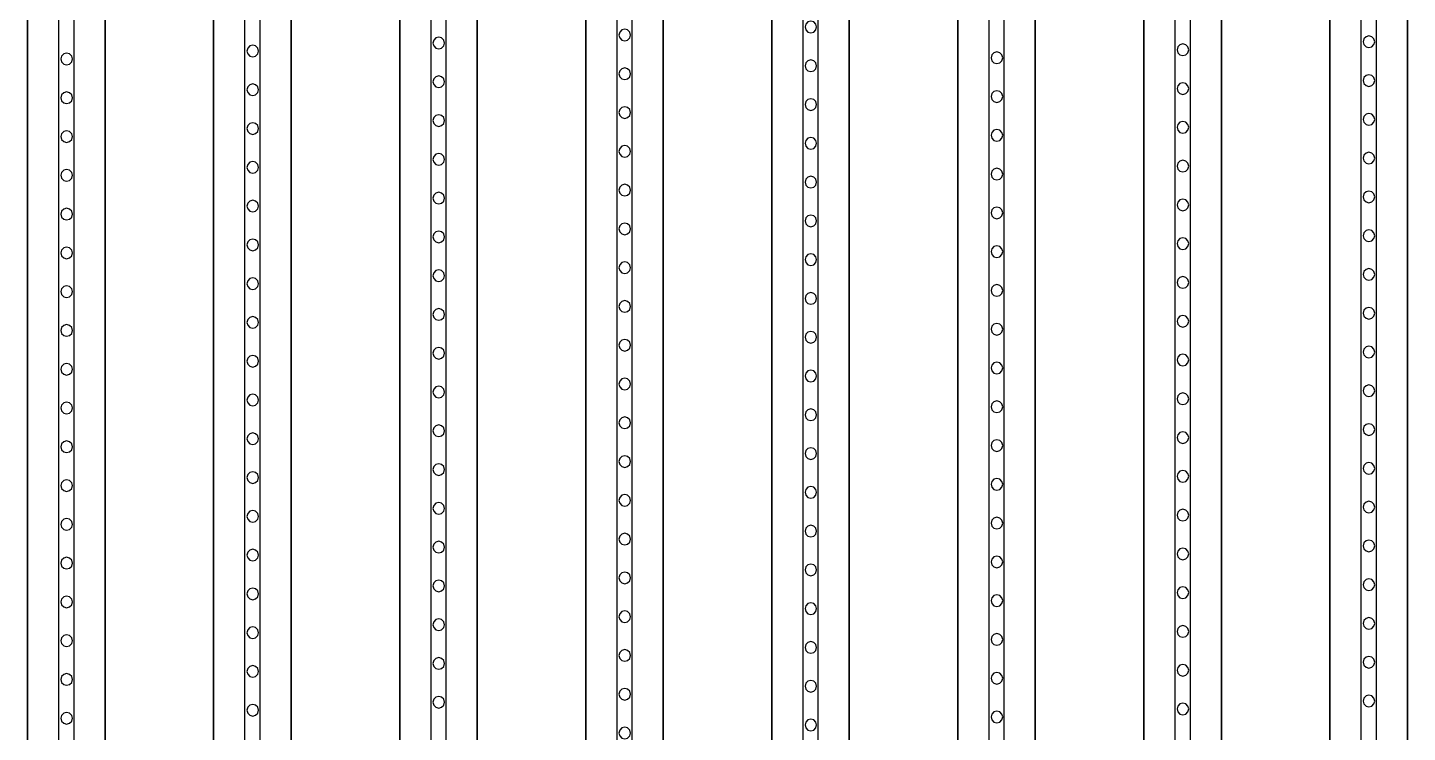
# Model space of a CAD drawing. Header units: metres. Extents: x -1550 to 1550, y -904 to 26100.
# Drawn here: x -766 to -588, y 6277.4 to 6368.3 of the extents above; entities that cross this region are included whole.
import ezdxf

# ---------------------------------------------------------------- set-up
doc = ezdxf.new("R2010")
doc.units = ezdxf.units.M
for name, color, linetype in [('Metal', 4, 'CONTINUOUS'), ('pattern_ionp', 7, 'CONTINUOUS'), ('Polyimide', 3, 'CONTINUOUS'), ('Polyimide_Negative', 5, 'CONTINUOUS')]:
    doc.layers.add(name, color=color, linetype=linetype)

msp = doc.modelspace()

# ---------------------------------------------------------------- linework, layer by layer
at = {"layer": 'Metal'}
for points in [[(-762, 11993.5), (-762, 6202.79)], [(-760, 6202.79), (-760, 11993.5)], [(-738, 11993.5), (-738, 5948.82)], [(-736, 5948.82), (-736, 11993.5)], [(-714, 11993.5), (-714, 5694.85)], [(-712, 5694.85), (-712, 11993.5)], [(-690, 11993.5), (-690, 5440.88)], [(-688, 5440.88), (-688, 11993.5)], [(-666, 11993.5), (-666, 5186.91)], [(-664, 5186.91), (-664, 11993.5)], [(-640, 4932.94), (-640, 11993.5), (-642, 11993.5), (-642, 11993.5), (-642, 4932.94)], [(-616, 4678.98), (-616, 11993.5), (-618, 11993.5), (-618, 11993.5), (-618, 4678.98)], [(-592, 4425.01), (-592, 11993.5), (-594, 11993.5), (-594, 11993.5), (-594, 4425.01)]]:
    msp.add_lwpolyline(points, dxfattribs=at)
at = {"layer": 'pattern_ionp'}
for points in [[(-664.21, 6368.36), (-664.31, 6368.73), (-664.59, 6369.01), (-664.96, 6369.11), (-665.34, 6369.01), (-665.61, 6368.73), (-665.71, 6368.36), (-665.61, 6367.98), (-665.34, 6367.71), (-664.96, 6367.61), (-664.59, 6367.71), (-664.31, 6367.98), (-664.21, 6368.36)], [(-688.21, 6367.32), (-688.31, 6367.7), (-688.59, 6367.97), (-688.96, 6368.07), (-689.34, 6367.97), (-689.61, 6367.7), (-689.71, 6367.32), (-689.61, 6366.95), (-689.34, 6366.67), (-688.96, 6366.57), (-688.59, 6366.67), (-688.31, 6366.95), (-688.21, 6367.32)], [(-592.21, 6366.45), (-592.31, 6366.83), (-592.59, 6367.1), (-592.96, 6367.2), (-593.34, 6367.1), (-593.61, 6366.83), (-593.71, 6366.45), (-593.61, 6366.08), (-593.34, 6365.8), (-592.96, 6365.7), (-592.59, 6365.8), (-592.31, 6366.08), (-592.21, 6366.45)], [(-736.21, 6365.26), (-736.31, 6365.64), (-736.59, 6365.91), (-736.96, 6366.01), (-737.34, 6365.91), (-737.61, 6365.64), (-737.71, 6365.26), (-737.61, 6364.89), (-737.34, 6364.61), (-736.96, 6364.51), (-736.59, 6364.61), (-736.31, 6364.89), (-736.21, 6365.26)], [(-712.21, 6366.29), (-712.31, 6366.67), (-712.59, 6366.94), (-712.96, 6367.04), (-713.34, 6366.94), (-713.61, 6366.67), (-713.71, 6366.29), (-713.61, 6365.92), (-713.34, 6365.64), (-712.96, 6365.54), (-712.59, 6365.64), (-712.31, 6365.92), (-712.21, 6366.29)], [(-616.21, 6365.42), (-616.31, 6365.79), (-616.59, 6366.07), (-616.96, 6366.17), (-617.34, 6366.07), (-617.61, 6365.79), (-617.71, 6365.42), (-617.61, 6365.04), (-617.34, 6364.77), (-616.96, 6364.67), (-616.59, 6364.77), (-616.31, 6365.04), (-616.21, 6365.42)], [(-760.21, 6364.23), (-760.31, 6364.6), (-760.59, 6364.88), (-760.96, 6364.98), (-761.34, 6364.88), (-761.61, 6364.6), (-761.71, 6364.23), (-761.61, 6363.85), (-761.34, 6363.58), (-760.96, 6363.48), (-760.59, 6363.58), (-760.31, 6363.85), (-760.21, 6364.23)], [(-664.21, 6363.36), (-664.31, 6363.73), (-664.59, 6364.01), (-664.96, 6364.11), (-665.34, 6364.01), (-665.61, 6363.73), (-665.71, 6363.36), (-665.61, 6362.98), (-665.34, 6362.71), (-664.96, 6362.61), (-664.59, 6362.71), (-664.31, 6362.98), (-664.21, 6363.36)], [(-640.21, 6364.39), (-640.31, 6364.76), (-640.59, 6365.04), (-640.96, 6365.14), (-641.34, 6365.04), (-641.61, 6364.76), (-641.71, 6364.39), (-641.61, 6364.01), (-641.34, 6363.74), (-640.96, 6363.64), (-640.59, 6363.74), (-640.31, 6364.01), (-640.21, 6364.39)], [(-712.21, 6361.29), (-712.31, 6361.67), (-712.59, 6361.94), (-712.96, 6362.04), (-713.34, 6361.94), (-713.61, 6361.67), (-713.71, 6361.29), (-713.61, 6360.92), (-713.34, 6360.64), (-712.96, 6360.54), (-712.59, 6360.64), (-712.31, 6360.92), (-712.21, 6361.29)], [(-688.21, 6362.32), (-688.31, 6362.7), (-688.59, 6362.97), (-688.96, 6363.07), (-689.34, 6362.97), (-689.61, 6362.7), (-689.71, 6362.32), (-689.61, 6361.95), (-689.34, 6361.67), (-688.96, 6361.57), (-688.59, 6361.67), (-688.31, 6361.95), (-688.21, 6362.32)], [(-592.21, 6361.45), (-592.31, 6361.83), (-592.59, 6362.1), (-592.96, 6362.2), (-593.34, 6362.1), (-593.61, 6361.83), (-593.71, 6361.45), (-593.61, 6361.08), (-593.34, 6360.8), (-592.96, 6360.7), (-592.59, 6360.8), (-592.31, 6361.08), (-592.21, 6361.45)], [(-760.21, 6359.23), (-760.31, 6359.6), (-760.59, 6359.88), (-760.96, 6359.98), (-761.34, 6359.88), (-761.61, 6359.6), (-761.71, 6359.23), (-761.61, 6358.85), (-761.34, 6358.58), (-760.96, 6358.48), (-760.59, 6358.58), (-760.31, 6358.85), (-760.21, 6359.23)], [(-736.21, 6360.26), (-736.31, 6360.64), (-736.59, 6360.91), (-736.96, 6361.01), (-737.34, 6360.91), (-737.61, 6360.64), (-737.71, 6360.26), (-737.61, 6359.89), (-737.34, 6359.61), (-736.96, 6359.51), (-736.59, 6359.61), (-736.31, 6359.89), (-736.21, 6360.26)], [(-640.21, 6359.39), (-640.31, 6359.76), (-640.59, 6360.04), (-640.96, 6360.14), (-641.34, 6360.04), (-641.61, 6359.76), (-641.71, 6359.39), (-641.61, 6359.01), (-641.34, 6358.74), (-640.96, 6358.64), (-640.59, 6358.74), (-640.31, 6359.01), (-640.21, 6359.39)], [(-616.21, 6360.42), (-616.31, 6360.79), (-616.59, 6361.07), (-616.96, 6361.17), (-617.34, 6361.07), (-617.61, 6360.79), (-617.71, 6360.42), (-617.61, 6360.04), (-617.34, 6359.77), (-616.96, 6359.67), (-616.59, 6359.77), (-616.31, 6360.04), (-616.21, 6360.42)], [(-664.21, 6358.36), (-664.31, 6358.73), (-664.59, 6359.01), (-664.96, 6359.11), (-665.34, 6359.01), (-665.61, 6358.73), (-665.71, 6358.36), (-665.61, 6357.98), (-665.34, 6357.71), (-664.96, 6357.61), (-664.59, 6357.71), (-664.31, 6357.98), (-664.21, 6358.36)], [(-712.21, 6356.29), (-712.31, 6356.67), (-712.59, 6356.94), (-712.96, 6357.04), (-713.34, 6356.94), (-713.61, 6356.67), (-713.71, 6356.29), (-713.61, 6355.92), (-713.34, 6355.64), (-712.96, 6355.54), (-712.59, 6355.64), (-712.31, 6355.92), (-712.21, 6356.29)], [(-688.21, 6357.32), (-688.31, 6357.7), (-688.59, 6357.97), (-688.96, 6358.07), (-689.34, 6357.97), (-689.61, 6357.7), (-689.71, 6357.32), (-689.61, 6356.95), (-689.34, 6356.67), (-688.96, 6356.57), (-688.59, 6356.67), (-688.31, 6356.95), (-688.21, 6357.32)], [(-592.21, 6356.45), (-592.31, 6356.83), (-592.59, 6357.1), (-592.96, 6357.2), (-593.34, 6357.1), (-593.61, 6356.83), (-593.71, 6356.45), (-593.61, 6356.08), (-593.34, 6355.8), (-592.96, 6355.7), (-592.59, 6355.8), (-592.31, 6356.08), (-592.21, 6356.45)], [(-760.21, 6354.23), (-760.31, 6354.6), (-760.59, 6354.88), (-760.96, 6354.98), (-761.34, 6354.88), (-761.61, 6354.6), (-761.71, 6354.23), (-761.61, 6353.85), (-761.34, 6353.58), (-760.96, 6353.48), (-760.59, 6353.58), (-760.31, 6353.85), (-760.21, 6354.23)], [(-736.21, 6355.26), (-736.31, 6355.64), (-736.59, 6355.91), (-736.96, 6356.01), (-737.34, 6355.91), (-737.61, 6355.64), (-737.71, 6355.26), (-737.61, 6354.89), (-737.34, 6354.61), (-736.96, 6354.51), (-736.59, 6354.61), (-736.31, 6354.89), (-736.21, 6355.26)], [(-640.21, 6354.39), (-640.31, 6354.76), (-640.59, 6355.04), (-640.96, 6355.14), (-641.34, 6355.04), (-641.61, 6354.76), (-641.71, 6354.39), (-641.61, 6354.01), (-641.34, 6353.74), (-640.96, 6353.64), (-640.59, 6353.74), (-640.31, 6354.01), (-640.21, 6354.39)], [(-616.21, 6355.42), (-616.31, 6355.79), (-616.59, 6356.07), (-616.96, 6356.17), (-617.34, 6356.07), (-617.61, 6355.79), (-617.71, 6355.42), (-617.61, 6355.04), (-617.34, 6354.77), (-616.96, 6354.67), (-616.59, 6354.77), (-616.31, 6355.04), (-616.21, 6355.42)], [(-688.21, 6352.32), (-688.31, 6352.7), (-688.59, 6352.97), (-688.96, 6353.07), (-689.34, 6352.97), (-689.61, 6352.7), (-689.71, 6352.32), (-689.61, 6351.95), (-689.34, 6351.67), (-688.96, 6351.57), (-688.59, 6351.67), (-688.31, 6351.95), (-688.21, 6352.32)], [(-664.21, 6353.36), (-664.31, 6353.73), (-664.59, 6354.01), (-664.96, 6354.11), (-665.34, 6354.01), (-665.61, 6353.73), (-665.71, 6353.36), (-665.61, 6352.98), (-665.34, 6352.71), (-664.96, 6352.61), (-664.59, 6352.71), (-664.31, 6352.98), (-664.21, 6353.36)], [(-712.21, 6351.29), (-712.31, 6351.67), (-712.59, 6351.94), (-712.96, 6352.04), (-713.34, 6351.94), (-713.61, 6351.67), (-713.71, 6351.29), (-713.61, 6350.92), (-713.34, 6350.64), (-712.96, 6350.54), (-712.59, 6350.64), (-712.31, 6350.92), (-712.21, 6351.29)], [(-616.21, 6350.42), (-616.31, 6350.79), (-616.59, 6351.07), (-616.96, 6351.17), (-617.34, 6351.07), (-617.61, 6350.79), (-617.71, 6350.42), (-617.61, 6350.04), (-617.34, 6349.77), (-616.96, 6349.67), (-616.59, 6349.77), (-616.31, 6350.04), (-616.21, 6350.42)], [(-592.21, 6351.45), (-592.31, 6351.83), (-592.59, 6352.1), (-592.96, 6352.2), (-593.34, 6352.1), (-593.61, 6351.83), (-593.71, 6351.45), (-593.61, 6351.08), (-593.34, 6350.8), (-592.96, 6350.7), (-592.59, 6350.8), (-592.31, 6351.08), (-592.21, 6351.45)], [(-760.21, 6349.23), (-760.31, 6349.6), (-760.59, 6349.88), (-760.96, 6349.98), (-761.34, 6349.88), (-761.61, 6349.6), (-761.71, 6349.23), (-761.61, 6348.85), (-761.34, 6348.58), (-760.96, 6348.48), (-760.59, 6348.58), (-760.31, 6348.85), (-760.21, 6349.23)], [(-736.21, 6350.26), (-736.31, 6350.64), (-736.59, 6350.91), (-736.96, 6351.01), (-737.34, 6350.91), (-737.61, 6350.64), (-737.71, 6350.26), (-737.61, 6349.89), (-737.34, 6349.61), (-736.96, 6349.51), (-736.59, 6349.61), (-736.31, 6349.89), (-736.21, 6350.26)], [(-640.21, 6349.39), (-640.31, 6349.76), (-640.59, 6350.04), (-640.96, 6350.14), (-641.34, 6350.04), (-641.61, 6349.76), (-641.71, 6349.39), (-641.61, 6349.01), (-641.34, 6348.74), (-640.96, 6348.64), (-640.59, 6348.74), (-640.31, 6349.01), (-640.21, 6349.39)], [(-688.21, 6347.32), (-688.31, 6347.7), (-688.59, 6347.97), (-688.96, 6348.07), (-689.34, 6347.97), (-689.61, 6347.7), (-689.71, 6347.32), (-689.61, 6346.95), (-689.34, 6346.67), (-688.96, 6346.57), (-688.59, 6346.67), (-688.31, 6346.95), (-688.21, 6347.32)], [(-664.21, 6348.36), (-664.31, 6348.73), (-664.59, 6349.01), (-664.96, 6349.11), (-665.34, 6349.01), (-665.61, 6348.73), (-665.71, 6348.36), (-665.61, 6347.98), (-665.34, 6347.71), (-664.96, 6347.61), (-664.59, 6347.71), (-664.31, 6347.98), (-664.21, 6348.36)], [(-736.21, 6345.26), (-736.31, 6345.64), (-736.59, 6345.91), (-736.96, 6346.01), (-737.34, 6345.91), (-737.61, 6345.64), (-737.71, 6345.26), (-737.61, 6344.89), (-737.34, 6344.61), (-736.96, 6344.51), (-736.59, 6344.61), (-736.31, 6344.89), (-736.21, 6345.26)], [(-712.21, 6346.29), (-712.31, 6346.67), (-712.59, 6346.94), (-712.96, 6347.04), (-713.34, 6346.94), (-713.61, 6346.67), (-713.71, 6346.29), (-713.61, 6345.92), (-713.34, 6345.64), (-712.96, 6345.54), (-712.59, 6345.64), (-712.31, 6345.92), (-712.21, 6346.29)], [(-616.21, 6345.42), (-616.31, 6345.79), (-616.59, 6346.07), (-616.96, 6346.17), (-617.34, 6346.07), (-617.61, 6345.79), (-617.71, 6345.42), (-617.61, 6345.04), (-617.34, 6344.77), (-616.96, 6344.67), (-616.59, 6344.77), (-616.31, 6345.04), (-616.21, 6345.42)], [(-592.21, 6346.45), (-592.31, 6346.83), (-592.59, 6347.1), (-592.96, 6347.2), (-593.34, 6347.1), (-593.61, 6346.83), (-593.71, 6346.45), (-593.61, 6346.08), (-593.34, 6345.8), (-592.96, 6345.7), (-592.59, 6345.8), (-592.31, 6346.08), (-592.21, 6346.45)], [(-760.21, 6344.23), (-760.31, 6344.6), (-760.59, 6344.88), (-760.96, 6344.98), (-761.34, 6344.88), (-761.61, 6344.6), (-761.71, 6344.23), (-761.61, 6343.85), (-761.34, 6343.58), (-760.96, 6343.48), (-760.59, 6343.58), (-760.31, 6343.85), (-760.21, 6344.23)], [(-664.21, 6343.36), (-664.31, 6343.73), (-664.59, 6344.01), (-664.96, 6344.11), (-665.34, 6344.01), (-665.61, 6343.73), (-665.71, 6343.36), (-665.61, 6342.98), (-665.34, 6342.71), (-664.96, 6342.61), (-664.59, 6342.71), (-664.31, 6342.98), (-664.21, 6343.36)], [(-640.21, 6344.39), (-640.31, 6344.76), (-640.59, 6345.04), (-640.96, 6345.14), (-641.34, 6345.04), (-641.61, 6344.76), (-641.71, 6344.39), (-641.61, 6344.01), (-641.34, 6343.74), (-640.96, 6343.64), (-640.59, 6343.74), (-640.31, 6344.01), (-640.21, 6344.39)], [(-688.21, 6342.32), (-688.31, 6342.7), (-688.59, 6342.97), (-688.96, 6343.07), (-689.34, 6342.97), (-689.61, 6342.7), (-689.71, 6342.32), (-689.61, 6341.95), (-689.34, 6341.67), (-688.96, 6341.57), (-688.59, 6341.67), (-688.31, 6341.95), (-688.21, 6342.32)], [(-592.21, 6341.45), (-592.31, 6341.83), (-592.59, 6342.1), (-592.96, 6342.2), (-593.34, 6342.1), (-593.61, 6341.83), (-593.71, 6341.45), (-593.61, 6341.08), (-593.34, 6340.8), (-592.96, 6340.7), (-592.59, 6340.8), (-592.31, 6341.08), (-592.21, 6341.45)], [(-736.21, 6340.26), (-736.31, 6340.64), (-736.59, 6340.91), (-736.96, 6341.01), (-737.34, 6340.91), (-737.61, 6340.64), (-737.71, 6340.26), (-737.61, 6339.89), (-737.34, 6339.61), (-736.96, 6339.51), (-736.59, 6339.61), (-736.31, 6339.89), (-736.21, 6340.26)], [(-712.21, 6341.29), (-712.31, 6341.67), (-712.59, 6341.94), (-712.96, 6342.04), (-713.34, 6341.94), (-713.61, 6341.67), (-713.71, 6341.29), (-713.61, 6340.92), (-713.34, 6340.64), (-712.96, 6340.54), (-712.59, 6340.64), (-712.31, 6340.92), (-712.21, 6341.29)], [(-616.21, 6340.42), (-616.31, 6340.79), (-616.59, 6341.07), (-616.96, 6341.17), (-617.34, 6341.07), (-617.61, 6340.79), (-617.71, 6340.42), (-617.61, 6340.04), (-617.34, 6339.77), (-616.96, 6339.67), (-616.59, 6339.77), (-616.31, 6340.04), (-616.21, 6340.42)], [(-760.21, 6339.23), (-760.31, 6339.6), (-760.59, 6339.88), (-760.96, 6339.98), (-761.34, 6339.88), (-761.61, 6339.6), (-761.71, 6339.23), (-761.61, 6338.85), (-761.34, 6338.58), (-760.96, 6338.48), (-760.59, 6338.58), (-760.31, 6338.85), (-760.21, 6339.23)], [(-664.21, 6338.36), (-664.31, 6338.73), (-664.59, 6339.01), (-664.96, 6339.11), (-665.34, 6339.01), (-665.61, 6338.73), (-665.71, 6338.36), (-665.61, 6337.98), (-665.34, 6337.71), (-664.96, 6337.61), (-664.59, 6337.71), (-664.31, 6337.98), (-664.21, 6338.36)], [(-640.21, 6339.39), (-640.31, 6339.76), (-640.59, 6340.04), (-640.96, 6340.14), (-641.34, 6340.04), (-641.61, 6339.76), (-641.71, 6339.39), (-641.61, 6339.01), (-641.34, 6338.74), (-640.96, 6338.64), (-640.59, 6338.74), (-640.31, 6339.01), (-640.21, 6339.39)], [(-712.21, 6336.29), (-712.31, 6336.67), (-712.59, 6336.94), (-712.96, 6337.04), (-713.34, 6336.94), (-713.61, 6336.67), (-713.71, 6336.29), (-713.61, 6335.92), (-713.34, 6335.64), (-712.96, 6335.54), (-712.59, 6335.64), (-712.31, 6335.92), (-712.21, 6336.29)], [(-688.21, 6337.32), (-688.31, 6337.7), (-688.59, 6337.97), (-688.96, 6338.07), (-689.34, 6337.97), (-689.61, 6337.7), (-689.71, 6337.32), (-689.61, 6336.95), (-689.34, 6336.67), (-688.96, 6336.57), (-688.59, 6336.67), (-688.31, 6336.95), (-688.21, 6337.32)], [(-592.21, 6336.45), (-592.31, 6336.83), (-592.59, 6337.1), (-592.96, 6337.2), (-593.34, 6337.1), (-593.61, 6336.83), (-593.71, 6336.45), (-593.61, 6336.08), (-593.34, 6335.8), (-592.96, 6335.7), (-592.59, 6335.8), (-592.31, 6336.08), (-592.21, 6336.45)], [(-736.21, 6335.26), (-736.31, 6335.64), (-736.59, 6335.91), (-736.96, 6336.01), (-737.34, 6335.91), (-737.61, 6335.64), (-737.71, 6335.26), (-737.61, 6334.89), (-737.34, 6334.61), (-736.96, 6334.51), (-736.59, 6334.61), (-736.31, 6334.89), (-736.21, 6335.26)], [(-640.21, 6334.39), (-640.31, 6334.76), (-640.59, 6335.04), (-640.96, 6335.14), (-641.34, 6335.04), (-641.61, 6334.76), (-641.71, 6334.39), (-641.61, 6334.01), (-641.34, 6333.74), (-640.96, 6333.64), (-640.59, 6333.74), (-640.31, 6334.01), (-640.21, 6334.39)], [(-616.21, 6335.42), (-616.31, 6335.79), (-616.59, 6336.07), (-616.96, 6336.17), (-617.34, 6336.07), (-617.61, 6335.79), (-617.71, 6335.42), (-617.61, 6335.04), (-617.34, 6334.77), (-616.96, 6334.67), (-616.59, 6334.77), (-616.31, 6335.04), (-616.21, 6335.42)], [(-760.21, 6334.23), (-760.31, 6334.6), (-760.59, 6334.88), (-760.96, 6334.98), (-761.34, 6334.88), (-761.61, 6334.6), (-761.71, 6334.23), (-761.61, 6333.85), (-761.34, 6333.58), (-760.96, 6333.48), (-760.59, 6333.58), (-760.31, 6333.85), (-760.21, 6334.23)], [(-664.21, 6333.36), (-664.31, 6333.73), (-664.59, 6334.01), (-664.96, 6334.11), (-665.34, 6334.01), (-665.61, 6333.73), (-665.71, 6333.36), (-665.61, 6332.98), (-665.34, 6332.71), (-664.96, 6332.61), (-664.59, 6332.71), (-664.31, 6332.98), (-664.21, 6333.36)], [(-712.21, 6331.29), (-712.31, 6331.67), (-712.59, 6331.94), (-712.96, 6332.04), (-713.34, 6331.94), (-713.61, 6331.67), (-713.71, 6331.29), (-713.61, 6330.92), (-713.34, 6330.64), (-712.96, 6330.54), (-712.59, 6330.64), (-712.31, 6330.92), (-712.21, 6331.29)], [(-688.21, 6332.32), (-688.31, 6332.7), (-688.59, 6332.97), (-688.96, 6333.07), (-689.34, 6332.97), (-689.61, 6332.7), (-689.71, 6332.32), (-689.61, 6331.95), (-689.34, 6331.67), (-688.96, 6331.57), (-688.59, 6331.67), (-688.31, 6331.95), (-688.21, 6332.32)], [(-592.21, 6331.45), (-592.31, 6331.83), (-592.59, 6332.1), (-592.96, 6332.2), (-593.34, 6332.1), (-593.61, 6331.83), (-593.71, 6331.45), (-593.61, 6331.08), (-593.34, 6330.8), (-592.96, 6330.7), (-592.59, 6330.8), (-592.31, 6331.08), (-592.21, 6331.45)], [(-760.21, 6329.23), (-760.31, 6329.6), (-760.59, 6329.88), (-760.96, 6329.98), (-761.34, 6329.88), (-761.61, 6329.6), (-761.71, 6329.23), (-761.61, 6328.85), (-761.34, 6328.58), (-760.96, 6328.48), (-760.59, 6328.58), (-760.31, 6328.85), (-760.21, 6329.23)], [(-736.21, 6330.26), (-736.31, 6330.64), (-736.59, 6330.91), (-736.96, 6331.01), (-737.34, 6330.91), (-737.61, 6330.64), (-737.71, 6330.26), (-737.61, 6329.89), (-737.34, 6329.61), (-736.96, 6329.51), (-736.59, 6329.61), (-736.31, 6329.89), (-736.21, 6330.26)], [(-640.21, 6329.39), (-640.31, 6329.76), (-640.59, 6330.04), (-640.96, 6330.14), (-641.34, 6330.04), (-641.61, 6329.76), (-641.71, 6329.39), (-641.61, 6329.01), (-641.34, 6328.74), (-640.96, 6328.64), (-640.59, 6328.74), (-640.31, 6329.01), (-640.21, 6329.39)], [(-616.21, 6330.42), (-616.31, 6330.79), (-616.59, 6331.07), (-616.96, 6331.17), (-617.34, 6331.07), (-617.61, 6330.79), (-617.71, 6330.42), (-617.61, 6330.04), (-617.34, 6329.77), (-616.96, 6329.67), (-616.59, 6329.77), (-616.31, 6330.04), (-616.21, 6330.42)], [(-688.21, 6327.32), (-688.31, 6327.7), (-688.59, 6327.97), (-688.96, 6328.07), (-689.34, 6327.97), (-689.61, 6327.7), (-689.71, 6327.32), (-689.61, 6326.95), (-689.34, 6326.67), (-688.96, 6326.57), (-688.59, 6326.67), (-688.31, 6326.95), (-688.21, 6327.32)], [(-664.21, 6328.36), (-664.31, 6328.73), (-664.59, 6329.01), (-664.96, 6329.11), (-665.34, 6329.01), (-665.61, 6328.73), (-665.71, 6328.36), (-665.61, 6327.98), (-665.34, 6327.71), (-664.96, 6327.61), (-664.59, 6327.71), (-664.31, 6327.98), (-664.21, 6328.36)], [(-712.21, 6326.29), (-712.31, 6326.67), (-712.59, 6326.94), (-712.96, 6327.04), (-713.34, 6326.94), (-713.61, 6326.67), (-713.71, 6326.29), (-713.61, 6325.92), (-713.34, 6325.64), (-712.96, 6325.54), (-712.59, 6325.64), (-712.31, 6325.92), (-712.21, 6326.29)], [(-616.21, 6325.42), (-616.31, 6325.79), (-616.59, 6326.07), (-616.96, 6326.17), (-617.34, 6326.07), (-617.61, 6325.79), (-617.71, 6325.42), (-617.61, 6325.04), (-617.34, 6324.77), (-616.96, 6324.67), (-616.59, 6324.77), (-616.31, 6325.04), (-616.21, 6325.42)], [(-592.21, 6326.45), (-592.31, 6326.83), (-592.59, 6327.1), (-592.96, 6327.2), (-593.34, 6327.1), (-593.61, 6326.83), (-593.71, 6326.45), (-593.61, 6326.08), (-593.34, 6325.8), (-592.96, 6325.7), (-592.59, 6325.8), (-592.31, 6326.08), (-592.21, 6326.45)], [(-760.21, 6324.23), (-760.31, 6324.6), (-760.59, 6324.88), (-760.96, 6324.98), (-761.34, 6324.88), (-761.61, 6324.6), (-761.71, 6324.23), (-761.61, 6323.85), (-761.34, 6323.58), (-760.96, 6323.48), (-760.59, 6323.58), (-760.31, 6323.85), (-760.21, 6324.23)], [(-736.21, 6325.26), (-736.31, 6325.64), (-736.59, 6325.91), (-736.96, 6326.01), (-737.34, 6325.91), (-737.61, 6325.64), (-737.71, 6325.26), (-737.61, 6324.89), (-737.34, 6324.61), (-736.96, 6324.51), (-736.59, 6324.61), (-736.31, 6324.89), (-736.21, 6325.26)], [(-640.21, 6324.39), (-640.31, 6324.76), (-640.59, 6325.04), (-640.96, 6325.14), (-641.34, 6325.04), (-641.61, 6324.76), (-641.71, 6324.39), (-641.61, 6324.01), (-641.34, 6323.74), (-640.96, 6323.64), (-640.59, 6323.74), (-640.31, 6324.01), (-640.21, 6324.39)], [(-688.21, 6322.32), (-688.31, 6322.7), (-688.59, 6322.97), (-688.96, 6323.07), (-689.34, 6322.97), (-689.61, 6322.7), (-689.71, 6322.32), (-689.61, 6321.95), (-689.34, 6321.67), (-688.96, 6321.57), (-688.59, 6321.67), (-688.31, 6321.95), (-688.21, 6322.32)], [(-664.21, 6323.36), (-664.31, 6323.73), (-664.59, 6324.01), (-664.96, 6324.11), (-665.34, 6324.01), (-665.61, 6323.73), (-665.71, 6323.36), (-665.61, 6322.98), (-665.34, 6322.71), (-664.96, 6322.61), (-664.59, 6322.71), (-664.31, 6322.98), (-664.21, 6323.36)], [(-736.21, 6320.26), (-736.31, 6320.64), (-736.59, 6320.91), (-736.96, 6321.01), (-737.34, 6320.91), (-737.61, 6320.64), (-737.71, 6320.26), (-737.61, 6319.89), (-737.34, 6319.61), (-736.96, 6319.51), (-736.59, 6319.61), (-736.31, 6319.89), (-736.21, 6320.26)], [(-712.21, 6321.29), (-712.31, 6321.67), (-712.59, 6321.94), (-712.96, 6322.04), (-713.34, 6321.94), (-713.61, 6321.67), (-713.71, 6321.29), (-713.61, 6320.92), (-713.34, 6320.64), (-712.96, 6320.54), (-712.59, 6320.64), (-712.31, 6320.92), (-712.21, 6321.29)], [(-616.21, 6320.42), (-616.31, 6320.79), (-616.59, 6321.07), (-616.96, 6321.17), (-617.34, 6321.07), (-617.61, 6320.79), (-617.71, 6320.42), (-617.61, 6320.04), (-617.34, 6319.77), (-616.96, 6319.67), (-616.59, 6319.77), (-616.31, 6320.04), (-616.21, 6320.42)], [(-592.21, 6321.45), (-592.31, 6321.83), (-592.59, 6322.1), (-592.96, 6322.2), (-593.34, 6322.1), (-593.61, 6321.83), (-593.71, 6321.45), (-593.61, 6321.08), (-593.34, 6320.8), (-592.96, 6320.7), (-592.59, 6320.8), (-592.31, 6321.08), (-592.21, 6321.45)], [(-760.21, 6319.23), (-760.31, 6319.6), (-760.59, 6319.88), (-760.96, 6319.98), (-761.34, 6319.88), (-761.61, 6319.6), (-761.71, 6319.23), (-761.61, 6318.85), (-761.34, 6318.58), (-760.96, 6318.48), (-760.59, 6318.58), (-760.31, 6318.85), (-760.21, 6319.23)], [(-664.21, 6318.36), (-664.31, 6318.73), (-664.59, 6319.01), (-664.96, 6319.11), (-665.34, 6319.01), (-665.61, 6318.73), (-665.71, 6318.36), (-665.61, 6317.98), (-665.34, 6317.71), (-664.96, 6317.61), (-664.59, 6317.71), (-664.31, 6317.98), (-664.21, 6318.36)], [(-640.21, 6319.39), (-640.31, 6319.76), (-640.59, 6320.04), (-640.96, 6320.14), (-641.34, 6320.04), (-641.61, 6319.76), (-641.71, 6319.39), (-641.61, 6319.01), (-641.34, 6318.74), (-640.96, 6318.64), (-640.59, 6318.74), (-640.31, 6319.01), (-640.21, 6319.39)], [(-688.21, 6317.32), (-688.31, 6317.7), (-688.59, 6317.97), (-688.96, 6318.07), (-689.34, 6317.97), (-689.61, 6317.7), (-689.71, 6317.32), (-689.61, 6316.95), (-689.34, 6316.67), (-688.96, 6316.57), (-688.59, 6316.67), (-688.31, 6316.95), (-688.21, 6317.32)], [(-736.21, 6315.26), (-736.31, 6315.64), (-736.59, 6315.91), (-736.96, 6316.01), (-737.34, 6315.91), (-737.61, 6315.64), (-737.71, 6315.26), (-737.61, 6314.89), (-737.34, 6314.61), (-736.96, 6314.51), (-736.59, 6314.61), (-736.31, 6314.89), (-736.21, 6315.26)], [(-712.21, 6316.29), (-712.31, 6316.67), (-712.59, 6316.94), (-712.96, 6317.04), (-713.34, 6316.94), (-713.61, 6316.67), (-713.71, 6316.29), (-713.61, 6315.92), (-713.34, 6315.64), (-712.96, 6315.54), (-712.59, 6315.64), (-712.31, 6315.92), (-712.21, 6316.29)], [(-616.21, 6315.42), (-616.31, 6315.79), (-616.59, 6316.07), (-616.96, 6316.17), (-617.34, 6316.07), (-617.61, 6315.79), (-617.71, 6315.42), (-617.61, 6315.04), (-617.34, 6314.77), (-616.96, 6314.67), (-616.59, 6314.77), (-616.31, 6315.04), (-616.21, 6315.42)], [(-592.21, 6316.45), (-592.31, 6316.83), (-592.59, 6317.1), (-592.96, 6317.2), (-593.34, 6317.1), (-593.61, 6316.83), (-593.71, 6316.45), (-593.61, 6316.08), (-593.34, 6315.8), (-592.96, 6315.7), (-592.59, 6315.8), (-592.31, 6316.08), (-592.21, 6316.45)], [(-760.21, 6314.23), (-760.31, 6314.6), (-760.59, 6314.88), (-760.96, 6314.98), (-761.34, 6314.88), (-761.61, 6314.6), (-761.71, 6314.23), (-761.61, 6313.85), (-761.34, 6313.58), (-760.96, 6313.48), (-760.59, 6313.58), (-760.31, 6313.85), (-760.21, 6314.23)], [(-664.21, 6313.36), (-664.31, 6313.73), (-664.59, 6314.01), (-664.96, 6314.11), (-665.34, 6314.01), (-665.61, 6313.73), (-665.71, 6313.36), (-665.61, 6312.98), (-665.34, 6312.71), (-664.96, 6312.61), (-664.59, 6312.71), (-664.31, 6312.98), (-664.21, 6313.36)], [(-640.21, 6314.39), (-640.31, 6314.76), (-640.59, 6315.04), (-640.96, 6315.14), (-641.34, 6315.04), (-641.61, 6314.76), (-641.71, 6314.39), (-641.61, 6314.01), (-641.34, 6313.74), (-640.96, 6313.64), (-640.59, 6313.74), (-640.31, 6314.01), (-640.21, 6314.39)], [(-712.21, 6311.29), (-712.31, 6311.67), (-712.59, 6311.94), (-712.96, 6312.04), (-713.34, 6311.94), (-713.61, 6311.67), (-713.71, 6311.29), (-713.61, 6310.92), (-713.34, 6310.64), (-712.96, 6310.54), (-712.59, 6310.64), (-712.31, 6310.92), (-712.21, 6311.29)], [(-688.21, 6312.32), (-688.31, 6312.7), (-688.59, 6312.97), (-688.96, 6313.07), (-689.34, 6312.97), (-689.61, 6312.7), (-689.71, 6312.32), (-689.61, 6311.95), (-689.34, 6311.67), (-688.96, 6311.57), (-688.59, 6311.67), (-688.31, 6311.95), (-688.21, 6312.32)], [(-592.21, 6311.45), (-592.31, 6311.83), (-592.59, 6312.1), (-592.96, 6312.2), (-593.34, 6312.1), (-593.61, 6311.83), (-593.71, 6311.45), (-593.61, 6311.08), (-593.34, 6310.8), (-592.96, 6310.7), (-592.59, 6310.8), (-592.31, 6311.08), (-592.21, 6311.45)], [(-736.21, 6310.26), (-736.31, 6310.64), (-736.59, 6310.91), (-736.96, 6311.01), (-737.34, 6310.91), (-737.61, 6310.64), (-737.71, 6310.26), (-737.61, 6309.89), (-737.34, 6309.61), (-736.96, 6309.51), (-736.59, 6309.61), (-736.31, 6309.89), (-736.21, 6310.26)], [(-640.21, 6309.39), (-640.31, 6309.76), (-640.59, 6310.04), (-640.96, 6310.14), (-641.34, 6310.04), (-641.61, 6309.76), (-641.71, 6309.39), (-641.61, 6309.01), (-641.34, 6308.74), (-640.96, 6308.64), (-640.59, 6308.74), (-640.31, 6309.01), (-640.21, 6309.39)], [(-616.21, 6310.42), (-616.31, 6310.79), (-616.59, 6311.07), (-616.96, 6311.17), (-617.34, 6311.07), (-617.61, 6310.79), (-617.71, 6310.42), (-617.61, 6310.04), (-617.34, 6309.77), (-616.96, 6309.67), (-616.59, 6309.77), (-616.31, 6310.04), (-616.21, 6310.42)], [(-760.21, 6309.23), (-760.31, 6309.6), (-760.59, 6309.88), (-760.96, 6309.98), (-761.34, 6309.88), (-761.61, 6309.6), (-761.71, 6309.23), (-761.61, 6308.85), (-761.34, 6308.58), (-760.96, 6308.48), (-760.59, 6308.58), (-760.31, 6308.85), (-760.21, 6309.23)], [(-664.21, 6308.36), (-664.31, 6308.73), (-664.59, 6309.01), (-664.96, 6309.11), (-665.34, 6309.01), (-665.61, 6308.73), (-665.71, 6308.36), (-665.61, 6307.98), (-665.34, 6307.71), (-664.96, 6307.61), (-664.59, 6307.71), (-664.31, 6307.98), (-664.21, 6308.36)], [(-712.21, 6306.29), (-712.31, 6306.67), (-712.59, 6306.94), (-712.96, 6307.04), (-713.34, 6306.94), (-713.61, 6306.67), (-713.71, 6306.29), (-713.61, 6305.92), (-713.34, 6305.64), (-712.96, 6305.54), (-712.59, 6305.64), (-712.31, 6305.92), (-712.21, 6306.29)], [(-688.21, 6307.32), (-688.31, 6307.7), (-688.59, 6307.97), (-688.96, 6308.07), (-689.34, 6307.97), (-689.61, 6307.7), (-689.71, 6307.32), (-689.61, 6306.95), (-689.34, 6306.67), (-688.96, 6306.57), (-688.59, 6306.67), (-688.31, 6306.95), (-688.21, 6307.32)], [(-592.21, 6306.45), (-592.31, 6306.83), (-592.59, 6307.1), (-592.96, 6307.2), (-593.34, 6307.1), (-593.61, 6306.83), (-593.71, 6306.45), (-593.61, 6306.08), (-593.34, 6305.8), (-592.96, 6305.7), (-592.59, 6305.8), (-592.31, 6306.08), (-592.21, 6306.45)], [(-760.21, 6304.23), (-760.31, 6304.6), (-760.59, 6304.88), (-760.96, 6304.98), (-761.34, 6304.88), (-761.61, 6304.6), (-761.71, 6304.23), (-761.61, 6303.85), (-761.34, 6303.58), (-760.96, 6303.48), (-760.59, 6303.58), (-760.31, 6303.85), (-760.21, 6304.23)], [(-736.21, 6305.26), (-736.31, 6305.64), (-736.59, 6305.91), (-736.96, 6306.01), (-737.34, 6305.91), (-737.61, 6305.64), (-737.71, 6305.26), (-737.61, 6304.89), (-737.34, 6304.61), (-736.96, 6304.51), (-736.59, 6304.61), (-736.31, 6304.89), (-736.21, 6305.26)], [(-640.21, 6304.39), (-640.31, 6304.76), (-640.59, 6305.04), (-640.96, 6305.14), (-641.34, 6305.04), (-641.61, 6304.76), (-641.71, 6304.39), (-641.61, 6304.01), (-641.34, 6303.74), (-640.96, 6303.64), (-640.59, 6303.74), (-640.31, 6304.01), (-640.21, 6304.39)], [(-616.21, 6305.42), (-616.31, 6305.79), (-616.59, 6306.07), (-616.96, 6306.17), (-617.34, 6306.07), (-617.61, 6305.79), (-617.71, 6305.42), (-617.61, 6305.04), (-617.34, 6304.77), (-616.96, 6304.67), (-616.59, 6304.77), (-616.31, 6305.04), (-616.21, 6305.42)], [(-688.21, 6302.32), (-688.31, 6302.7), (-688.59, 6302.97), (-688.96, 6303.07), (-689.34, 6302.97), (-689.61, 6302.7), (-689.71, 6302.32), (-689.61, 6301.95), (-689.34, 6301.67), (-688.96, 6301.57), (-688.59, 6301.67), (-688.31, 6301.95), (-688.21, 6302.32)], [(-664.21, 6303.36), (-664.31, 6303.73), (-664.59, 6304.01), (-664.96, 6304.11), (-665.34, 6304.01), (-665.61, 6303.73), (-665.71, 6303.36), (-665.61, 6302.98), (-665.34, 6302.71), (-664.96, 6302.61), (-664.59, 6302.71), (-664.31, 6302.98), (-664.21, 6303.36)], [(-712.21, 6301.29), (-712.31, 6301.67), (-712.59, 6301.94), (-712.96, 6302.04), (-713.34, 6301.94), (-713.61, 6301.67), (-713.71, 6301.29), (-713.61, 6300.92), (-713.34, 6300.64), (-712.96, 6300.54), (-712.59, 6300.64), (-712.31, 6300.92), (-712.21, 6301.29)], [(-592.21, 6301.45), (-592.31, 6301.83), (-592.59, 6302.1), (-592.96, 6302.2), (-593.34, 6302.1), (-593.61, 6301.83), (-593.71, 6301.45), (-593.61, 6301.08), (-593.34, 6300.8), (-592.96, 6300.7), (-592.59, 6300.8), (-592.31, 6301.08), (-592.21, 6301.45)], [(-760.21, 6299.23), (-760.31, 6299.6), (-760.59, 6299.88), (-760.96, 6299.98), (-761.34, 6299.88), (-761.61, 6299.6), (-761.71, 6299.23), (-761.61, 6298.85), (-761.34, 6298.58), (-760.96, 6298.48), (-760.59, 6298.58), (-760.31, 6298.85), (-760.21, 6299.23)], [(-736.21, 6300.26), (-736.31, 6300.64), (-736.59, 6300.91), (-736.96, 6301.01), (-737.34, 6300.91), (-737.61, 6300.64), (-737.71, 6300.26), (-737.61, 6299.89), (-737.34, 6299.61), (-736.96, 6299.51), (-736.59, 6299.61), (-736.31, 6299.89), (-736.21, 6300.26)], [(-640.21, 6299.39), (-640.31, 6299.76), (-640.59, 6300.04), (-640.96, 6300.14), (-641.34, 6300.04), (-641.61, 6299.76), (-641.71, 6299.39), (-641.61, 6299.01), (-641.34, 6298.74), (-640.96, 6298.64), (-640.59, 6298.74), (-640.31, 6299.01), (-640.21, 6299.39)], [(-616.21, 6300.42), (-616.31, 6300.79), (-616.59, 6301.07), (-616.96, 6301.17), (-617.34, 6301.07), (-617.61, 6300.79), (-617.71, 6300.42), (-617.61, 6300.04), (-617.34, 6299.77), (-616.96, 6299.67), (-616.59, 6299.77), (-616.31, 6300.04), (-616.21, 6300.42)], [(-688.21, 6297.32), (-688.31, 6297.7), (-688.59, 6297.97), (-688.96, 6298.07), (-689.34, 6297.97), (-689.61, 6297.7), (-689.71, 6297.32), (-689.61, 6296.95), (-689.34, 6296.67), (-688.96, 6296.57), (-688.59, 6296.67), (-688.31, 6296.95), (-688.21, 6297.32)], [(-664.21, 6298.36), (-664.31, 6298.73), (-664.59, 6299.01), (-664.96, 6299.11), (-665.34, 6299.01), (-665.61, 6298.73), (-665.71, 6298.36), (-665.61, 6297.98), (-665.34, 6297.71), (-664.96, 6297.61), (-664.59, 6297.71), (-664.31, 6297.98), (-664.21, 6298.36)], [(-736.21, 6295.26), (-736.31, 6295.64), (-736.59, 6295.91), (-736.96, 6296.01), (-737.34, 6295.91), (-737.61, 6295.64), (-737.71, 6295.26), (-737.61, 6294.89), (-737.34, 6294.61), (-736.96, 6294.51), (-736.59, 6294.61), (-736.31, 6294.89), (-736.21, 6295.26)], [(-712.21, 6296.29), (-712.31, 6296.67), (-712.59, 6296.94), (-712.96, 6297.04), (-713.34, 6296.94), (-713.61, 6296.67), (-713.71, 6296.29), (-713.61, 6295.92), (-713.34, 6295.64), (-712.96, 6295.54), (-712.59, 6295.64), (-712.31, 6295.92), (-712.21, 6296.29)], [(-616.21, 6295.42), (-616.31, 6295.79), (-616.59, 6296.07), (-616.96, 6296.17), (-617.34, 6296.07), (-617.61, 6295.79), (-617.71, 6295.42), (-617.61, 6295.04), (-617.34, 6294.77), (-616.96, 6294.67), (-616.59, 6294.77), (-616.31, 6295.04), (-616.21, 6295.42)], [(-592.21, 6296.45), (-592.31, 6296.83), (-592.59, 6297.1), (-592.96, 6297.2), (-593.34, 6297.1), (-593.61, 6296.83), (-593.71, 6296.45), (-593.61, 6296.08), (-593.34, 6295.8), (-592.96, 6295.7), (-592.59, 6295.8), (-592.31, 6296.08), (-592.21, 6296.45)], [(-760.21, 6294.23), (-760.31, 6294.6), (-760.59, 6294.88), (-760.96, 6294.98), (-761.34, 6294.88), (-761.61, 6294.6), (-761.71, 6294.23), (-761.61, 6293.85), (-761.34, 6293.58), (-760.96, 6293.48), (-760.59, 6293.58), (-760.31, 6293.85), (-760.21, 6294.23)], [(-664.21, 6293.36), (-664.31, 6293.73), (-664.59, 6294.01), (-664.96, 6294.11), (-665.34, 6294.01), (-665.61, 6293.73), (-665.71, 6293.36), (-665.61, 6292.98), (-665.34, 6292.71), (-664.96, 6292.61), (-664.59, 6292.71), (-664.31, 6292.98), (-664.21, 6293.36)], [(-640.21, 6294.39), (-640.31, 6294.76), (-640.59, 6295.04), (-640.96, 6295.14), (-641.34, 6295.04), (-641.61, 6294.76), (-641.71, 6294.39), (-641.61, 6294.01), (-641.34, 6293.74), (-640.96, 6293.64), (-640.59, 6293.74), (-640.31, 6294.01), (-640.21, 6294.39)], [(-688.21, 6292.32), (-688.31, 6292.7), (-688.59, 6292.97), (-688.96, 6293.07), (-689.34, 6292.97), (-689.61, 6292.7), (-689.71, 6292.32), (-689.61, 6291.95), (-689.34, 6291.67), (-688.96, 6291.57), (-688.59, 6291.67), (-688.31, 6291.95), (-688.21, 6292.32)], [(-736.21, 6290.26), (-736.31, 6290.64), (-736.59, 6290.91), (-736.96, 6291.01), (-737.34, 6290.91), (-737.61, 6290.64), (-737.71, 6290.26), (-737.61, 6289.89), (-737.34, 6289.61), (-736.96, 6289.51), (-736.59, 6289.61), (-736.31, 6289.89), (-736.21, 6290.26)], [(-712.21, 6291.29), (-712.31, 6291.67), (-712.59, 6291.94), (-712.96, 6292.04), (-713.34, 6291.94), (-713.61, 6291.67), (-713.71, 6291.29), (-713.61, 6290.92), (-713.34, 6290.64), (-712.96, 6290.54), (-712.59, 6290.64), (-712.31, 6290.92), (-712.21, 6291.29)], [(-616.21, 6290.42), (-616.31, 6290.79), (-616.59, 6291.07), (-616.96, 6291.17), (-617.34, 6291.07), (-617.61, 6290.79), (-617.71, 6290.42), (-617.61, 6290.04), (-617.34, 6289.77), (-616.96, 6289.67), (-616.59, 6289.77), (-616.31, 6290.04), (-616.21, 6290.42)], [(-592.21, 6291.45), (-592.31, 6291.83), (-592.59, 6292.1), (-592.96, 6292.2), (-593.34, 6292.1), (-593.61, 6291.83), (-593.71, 6291.45), (-593.61, 6291.08), (-593.34, 6290.8), (-592.96, 6290.7), (-592.59, 6290.8), (-592.31, 6291.08), (-592.21, 6291.45)], [(-760.21, 6289.23), (-760.31, 6289.6), (-760.59, 6289.88), (-760.96, 6289.98), (-761.34, 6289.88), (-761.61, 6289.6), (-761.71, 6289.23), (-761.61, 6288.85), (-761.34, 6288.58), (-760.96, 6288.48), (-760.59, 6288.58), (-760.31, 6288.85), (-760.21, 6289.23)], [(-664.21, 6288.36), (-664.31, 6288.73), (-664.59, 6289.01), (-664.96, 6289.11), (-665.34, 6289.01), (-665.61, 6288.73), (-665.71, 6288.36), (-665.61, 6287.98), (-665.34, 6287.71), (-664.96, 6287.61), (-664.59, 6287.71), (-664.31, 6287.98), (-664.21, 6288.36)], [(-640.21, 6289.39), (-640.31, 6289.76), (-640.59, 6290.04), (-640.96, 6290.14), (-641.34, 6290.04), (-641.61, 6289.76), (-641.71, 6289.39), (-641.61, 6289.01), (-641.34, 6288.74), (-640.96, 6288.64), (-640.59, 6288.74), (-640.31, 6289.01), (-640.21, 6289.39)], [(-712.21, 6286.29), (-712.31, 6286.67), (-712.59, 6286.94), (-712.96, 6287.04), (-713.34, 6286.94), (-713.61, 6286.67), (-713.71, 6286.29), (-713.61, 6285.92), (-713.34, 6285.64), (-712.96, 6285.54), (-712.59, 6285.64), (-712.31, 6285.92), (-712.21, 6286.29)], [(-688.21, 6287.32), (-688.31, 6287.7), (-688.59, 6287.97), (-688.96, 6288.07), (-689.34, 6287.97), (-689.61, 6287.7), (-689.71, 6287.32), (-689.61, 6286.95), (-689.34, 6286.67), (-688.96, 6286.57), (-688.59, 6286.67), (-688.31, 6286.95), (-688.21, 6287.32)], [(-592.21, 6286.45), (-592.31, 6286.83), (-592.59, 6287.1), (-592.96, 6287.2), (-593.34, 6287.1), (-593.61, 6286.83), (-593.71, 6286.45), (-593.61, 6286.08), (-593.34, 6285.8), (-592.96, 6285.7), (-592.59, 6285.8), (-592.31, 6286.08), (-592.21, 6286.45)], [(-736.21, 6285.26), (-736.31, 6285.64), (-736.59, 6285.91), (-736.96, 6286.01), (-737.34, 6285.91), (-737.61, 6285.64), (-737.71, 6285.26), (-737.61, 6284.89), (-737.34, 6284.61), (-736.96, 6284.51), (-736.59, 6284.61), (-736.31, 6284.89), (-736.21, 6285.26)], [(-616.21, 6285.42), (-616.31, 6285.79), (-616.59, 6286.07), (-616.96, 6286.17), (-617.34, 6286.07), (-617.61, 6285.79), (-617.71, 6285.42), (-617.61, 6285.04), (-617.34, 6284.77), (-616.96, 6284.67), (-616.59, 6284.77), (-616.31, 6285.04), (-616.21, 6285.42)], [(-760.21, 6284.23), (-760.31, 6284.6), (-760.59, 6284.88), (-760.96, 6284.98), (-761.34, 6284.88), (-761.61, 6284.6), (-761.71, 6284.23), (-761.61, 6283.85), (-761.34, 6283.58), (-760.96, 6283.48), (-760.59, 6283.58), (-760.31, 6283.85), (-760.21, 6284.23)], [(-664.21, 6283.36), (-664.31, 6283.73), (-664.59, 6284.01), (-664.96, 6284.11), (-665.34, 6284.01), (-665.61, 6283.73), (-665.71, 6283.36), (-665.61, 6282.98), (-665.34, 6282.71), (-664.96, 6282.61), (-664.59, 6282.71), (-664.31, 6282.98), (-664.21, 6283.36)], [(-640.21, 6284.39), (-640.31, 6284.76), (-640.59, 6285.04), (-640.96, 6285.14), (-641.34, 6285.04), (-641.61, 6284.76), (-641.71, 6284.39), (-641.61, 6284.01), (-641.34, 6283.74), (-640.96, 6283.64), (-640.59, 6283.74), (-640.31, 6284.01), (-640.21, 6284.39)], [(-712.21, 6281.29), (-712.31, 6281.67), (-712.59, 6281.94), (-712.96, 6282.04), (-713.34, 6281.94), (-713.61, 6281.67), (-713.71, 6281.29), (-713.61, 6280.92), (-713.34, 6280.64), (-712.96, 6280.54), (-712.59, 6280.64), (-712.31, 6280.92), (-712.21, 6281.29)], [(-688.21, 6282.32), (-688.31, 6282.7), (-688.59, 6282.97), (-688.96, 6283.07), (-689.34, 6282.97), (-689.61, 6282.7), (-689.71, 6282.32), (-689.61, 6281.95), (-689.34, 6281.67), (-688.96, 6281.57), (-688.59, 6281.67), (-688.31, 6281.95), (-688.21, 6282.32)], [(-592.21, 6281.45), (-592.31, 6281.83), (-592.59, 6282.1), (-592.96, 6282.2), (-593.34, 6282.1), (-593.61, 6281.83), (-593.71, 6281.45), (-593.61, 6281.08), (-593.34, 6280.8), (-592.96, 6280.7), (-592.59, 6280.8), (-592.31, 6281.08), (-592.21, 6281.45)], [(-760.21, 6279.23), (-760.31, 6279.6), (-760.59, 6279.88), (-760.96, 6279.98), (-761.34, 6279.88), (-761.61, 6279.6), (-761.71, 6279.23), (-761.61, 6278.85), (-761.34, 6278.58), (-760.96, 6278.48), (-760.59, 6278.58), (-760.31, 6278.85), (-760.21, 6279.23)], [(-736.21, 6280.26), (-736.31, 6280.64), (-736.59, 6280.91), (-736.96, 6281.01), (-737.34, 6280.91), (-737.61, 6280.64), (-737.71, 6280.26), (-737.61, 6279.89), (-737.34, 6279.61), (-736.96, 6279.51), (-736.59, 6279.61), (-736.31, 6279.89), (-736.21, 6280.26)], [(-640.21, 6279.39), (-640.31, 6279.76), (-640.59, 6280.04), (-640.96, 6280.14), (-641.34, 6280.04), (-641.61, 6279.76), (-641.71, 6279.39), (-641.61, 6279.01), (-641.34, 6278.74), (-640.96, 6278.64), (-640.59, 6278.74), (-640.31, 6279.01), (-640.21, 6279.39)], [(-616.21, 6280.42), (-616.31, 6280.79), (-616.59, 6281.07), (-616.96, 6281.17), (-617.34, 6281.07), (-617.61, 6280.79), (-617.71, 6280.42), (-617.61, 6280.04), (-617.34, 6279.77), (-616.96, 6279.67), (-616.59, 6279.77), (-616.31, 6280.04), (-616.21, 6280.42)], [(-688.21, 6277.32), (-688.31, 6277.7), (-688.59, 6277.97), (-688.96, 6278.07), (-689.34, 6277.97), (-689.61, 6277.7), (-689.71, 6277.32), (-689.61, 6276.95), (-689.34, 6276.67), (-688.96, 6276.57), (-688.59, 6276.67), (-688.31, 6276.95), (-688.21, 6277.32)], [(-664.21, 6278.36), (-664.31, 6278.73), (-664.59, 6279.01), (-664.96, 6279.11), (-665.34, 6279.01), (-665.61, 6278.73), (-665.71, 6278.36), (-665.61, 6277.98), (-665.34, 6277.71), (-664.96, 6277.61), (-664.59, 6277.71), (-664.31, 6277.98), (-664.21, 6278.36)]]:
    msp.add_lwpolyline(points, close=True, dxfattribs=at)
at = {"layer": 'Polyimide'}
for points in [[(-766, 6206.79), (-766, 11978.5)], [(-756, 11978.5), (-756, 6206.79)], [(-742, 5952.82), (-742, 11978.5)], [(-732, 11978.5), (-732, 5952.82)], [(-718, 5698.85), (-718, 11978.5)], [(-708, 11978.5), (-708, 5698.85)], [(-694, 5444.88), (-694, 11978.5)], [(-684, 11978.5), (-684, 5444.88)], [(-670, 5190.91), (-670, 11978.5)], [(-660, 11978.5), (-660, 5190.91)], [(-646, 4936.94), (-646, 11978.5)], [(-636, 11978.5), (-636, 4936.94)], [(-622, 4682.98), (-622, 11978.5)], [(-612, 11978.5), (-612, 4682.98)], [(-598, 4429.01), (-598, 11978.5)], [(-588, 11978.5), (-588, 4429.01)]]:
    msp.add_lwpolyline(points, dxfattribs=at)
at = {"layer": 'Polyimide_Negative'}
for points in [[(-766, 11978.5), (-766, 6206.79)], [(-756, 6206.79), (-756, 11978.5)], [(-742, 11978.5), (-742, 5952.82)], [(-732, 5952.82), (-732, 11978.5)], [(-718, 11978.5), (-718, 5698.85)], [(-708, 5698.85), (-708, 11978.5)], [(-694, 11978.5), (-694, 5444.88)], [(-684, 5444.88), (-684, 11978.5)], [(-670, 11978.5), (-670, 5190.91)], [(-660, 5190.91), (-660, 11978.5)], [(-646, 11978.5), (-646, 4936.94)], [(-636, 4936.94), (-636, 11978.5)], [(-622, 11978.5), (-622, 4682.98)], [(-612, 4682.98), (-612, 11978.5)], [(-598, 11978.5), (-598, 4429.01)], [(-588, 4429.01), (-588, 11978.5)]]:
    msp.add_lwpolyline(points, dxfattribs=at)

doc.saveas('drawing.dxf')
